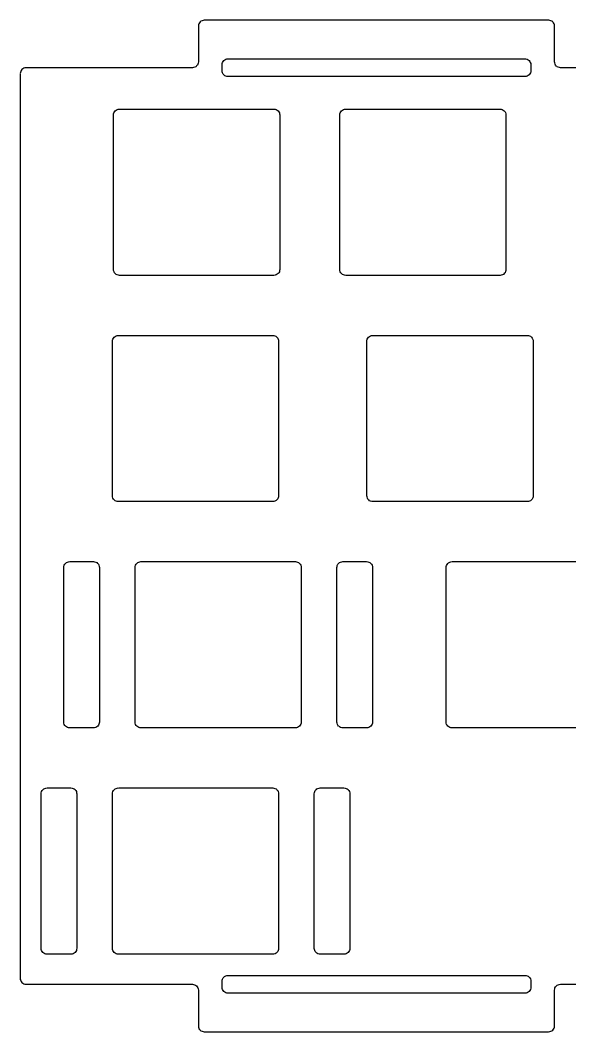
# Model space of a CAD drawing. Header units: millimetres. Extents: x 16 to 293, y 10 to 114.
# Drawn here: x 15.6 to 61.8, y 28.5 to 113.6 of the extents above; entities that cross this region are included whole.
import ezdxf

# ---------------------------------------------------------------- set-up
doc = ezdxf.new("R2010")
doc.units = ezdxf.units.MM
doc.layers.get('0').update_dxf_attribs({"lineweight": 25, "true_color": 0x000000})

# ---------------------------------------------------------------- blocks, each defined once
blk = doc.blocks.new('plate')
for p, q in [((-122.254, 48.552), (-122.347, 48.524)), ((-122.156, 48.562), (-122.254, 48.552)), ((-93.156, 48.562), (-122.156, 48.562)), ((-93.058, 48.552), (-93.152, 48.562)), ((-92.965, 48.524), (-93.058, 48.552)), ((-122.646, 48.164), (-122.656, 48.066)), ((-122.656, 48.062), (-122.656, 45.062)), ((-122.615, 48.261), (-122.646, 48.164)), ((-122.568, 48.346), (-122.615, 48.261)), ((-122.51, 48.416), (-122.568, 48.346)), ((-122.434, 48.478), (-122.507, 48.418)), ((-122.347, 48.524), (-122.434, 48.478)), ((-92.875, 48.476), (-92.965, 48.524)), ((-92.803, 48.416), (-92.875, 48.476)), ((-92.74, 48.339), (-92.8, 48.413)), ((-92.693, 48.25), (-92.74, 48.339)), ((-92.667, 48.164), (-92.693, 48.25)), ((-92.656, 48.062), (-92.667, 48.164)), ((-92.656, 45.062), (-92.656, 48.062)), ((-120.576, 45.083), (-120.512, 45.163)), ((-120.51, 45.166), (-120.434, 45.228)), ((-120.434, 45.228), (-120.351, 45.272)), ((-120.351, 45.272), (-120.254, 45.302)), ((-120.254, 45.302), (-120.16, 45.312)), ((-120.156, 45.312), (-95.156, 45.312)), ((-95.156, 45.312), (-95.062, 45.303)), ((-95.062, 45.303), (-94.972, 45.277)), ((-94.972, 45.277), (-94.882, 45.23)), ((-94.882, 45.23), (-94.805, 45.168)), ((-94.803, 45.166), (-94.742, 45.093)), ((-137.572, 44.339), (-137.618, 44.253)), ((-137.51, 44.416), (-137.572, 44.339)), ((-137.43, 44.48), (-137.507, 44.418)), ((-137.344, 44.525), (-137.43, 44.48)), ((-137.254, 44.552), (-137.344, 44.525)), ((-137.156, 44.562), (-137.254, 44.552)), ((-123.156, 44.562), (-137.156, 44.562)), ((-123.058, 44.572), (-123.152, 44.562)), ((-122.965, 44.6), (-123.058, 44.572)), ((-122.879, 44.646), (-122.965, 44.6)), ((-122.802, 44.708), (-122.879, 44.646)), ((-122.738, 44.788), (-122.8, 44.711)), ((-122.693, 44.874), (-122.738, 44.788)), ((-122.667, 44.956), (-122.693, 44.874)), ((-122.656, 45.062), (-122.667, 44.956)), ((-120.656, 44.812), (-120.646, 44.914)), ((-120.656, 44.312), (-120.656, 44.812)), ((-120.646, 44.21), (-120.656, 44.308)), ((-120.646, 44.914), (-120.618, 45.003)), ((-120.618, 45.003), (-120.576, 45.083)), ((-94.742, 45.093), (-94.697, 45.011)), ((-94.697, 45.011), (-94.667, 44.918)), ((-94.667, 44.918), (-94.656, 44.816)), ((-94.656, 44.312), (-94.664, 44.222)), ((-94.656, 44.812), (-94.656, 44.312)), ((-92.646, 44.964), (-92.656, 45.058)), ((-92.617, 44.867), (-92.646, 44.964)), ((-92.572, 44.785), (-92.617, 44.867)), ((-92.51, 44.708), (-92.572, 44.785)), ((-92.433, 44.646), (-92.507, 44.706)), ((-92.347, 44.6), (-92.433, 44.646)), ((-92.254, 44.572), (-92.347, 44.6)), ((-92.156, 44.562), (-92.254, 44.572)), ((-30.65, 44.562), (-92.156, 44.562)), ((-137.646, 44.16), (-137.656, 44.066)), ((-137.656, 44.062), (-137.656, -32.09)), ((-137.618, 44.253), (-137.646, 44.16)), ((-120.618, 44.121), (-120.646, 44.21)), ((-120.568, 44.028), (-120.618, 44.121)), ((-120.51, 43.958), (-120.568, 44.028)), ((-120.427, 43.892), (-120.507, 43.956)), ((-120.344, 43.849), (-120.427, 43.892)), ((-120.25, 43.821), (-120.344, 43.849)), ((-120.156, 43.812), (-120.25, 43.821)), ((-95.156, 43.812), (-120.156, 43.812)), ((-95.054, 43.822), (-95.152, 43.812)), ((-94.961, 43.852), (-95.054, 43.822)), ((-94.872, 43.9), (-94.961, 43.852)), ((-94.803, 43.958), (-94.872, 43.9)), ((-94.738, 44.038), (-94.8, 43.961)), ((-94.691, 44.128), (-94.738, 44.038)), ((-94.664, 44.222), (-94.691, 44.128)), ((-129.715, 40.858), (-129.653, 40.935)), ((-129.715, 40.858), (-129.653, 40.935)), ((-129.651, 40.938), (-129.575, 41)), ((-129.651, 40.938), (-129.574, 41)), ((-129.575, 41), (-129.485, 41.048)), ((-129.574, 41), (-129.485, 41.048)), ((-129.485, 41.048), (-129.395, 41.075)), ((-129.485, 41.048), (-129.395, 41.075)), ((-129.395, 41.075), (-129.301, 41.084)), ((-129.395, 41.075), (-129.301, 41.084)), ((-129.297, 41.084), (-116.297, 41.084)), ((-129.297, 41.084), (-116.297, 41.084)), ((-116.297, 41.084), (-116.199, 41.075)), ((-116.297, 41.084), (-116.199, 41.075)), ((-116.199, 41.075), (-116.109, 41.048)), ((-116.199, 41.075), (-116.109, 41.048)), ((-116.109, 41.048), (-116.02, 41)), ((-116.109, 41.048), (-116.02, 41)), ((-116.02, 41), (-115.946, 40.941)), ((-116.02, 41), (-115.946, 40.941)), ((-115.943, 40.938), (-115.879, 40.858)), ((-115.943, 40.938), (-115.879, 40.858)), ((-110.664, 40.859), (-110.602, 40.935)), ((-110.664, 40.859), (-110.602, 40.935)), ((-110.599, 40.938), (-110.523, 41)), ((-110.599, 40.938), (-110.523, 41)), ((-110.523, 41), (-110.441, 41.045)), ((-110.523, 41), (-110.441, 41.045)), ((-110.441, 41.045), (-110.344, 41.075)), ((-110.441, 41.045), (-110.344, 41.075)), ((-110.344, 41.075), (-110.25, 41.084)), ((-110.344, 41.075), (-110.25, 41.084)), ((-110.246, 41.084), (-97.246, 41.084)), ((-110.246, 41.084), (-97.246, 41.084)), ((-97.246, 41.084), (-97.152, 41.076)), ((-97.246, 41.084), (-97.152, 41.076)), ((-97.152, 41.076), (-97.062, 41.049)), ((-97.152, 41.076), (-97.062, 41.049)), ((-97.062, 41.049), (-96.972, 41.003)), ((-97.062, 41.049), (-96.972, 41.003)), ((-96.972, 41.003), (-96.895, 40.941)), ((-96.972, 41.003), (-96.895, 40.941)), ((-96.892, 40.938), (-96.83, 40.862)), ((-96.892, 40.938), (-96.83, 40.862)), ((-129.797, 40.584), (-129.788, 40.678)), ((-129.797, 40.584), (-129.788, 40.678)), ((-129.797, 27.584), (-129.797, 40.584)), ((-129.797, 27.584), (-129.797, 40.584)), ((-129.788, 40.678), (-129.76, 40.772)), ((-129.788, 40.678), (-129.76, 40.772)), ((-129.76, 40.772), (-129.715, 40.858)), ((-129.76, 40.772), (-129.715, 40.858)), ((-115.879, 40.858), (-115.834, 40.772)), ((-115.879, 40.858), (-115.834, 40.772)), ((-115.834, 40.772), (-115.808, 40.686)), ((-115.834, 40.772), (-115.808, 40.686)), ((-115.808, 40.686), (-115.797, 40.588)), ((-115.808, 40.686), (-115.797, 40.588)), ((-115.797, 40.584), (-115.797, 27.584)), ((-115.797, 40.584), (-115.797, 27.584)), ((-110.746, 40.584), (-110.736, 40.683)), ((-110.746, 40.584), (-110.736, 40.683)), ((-110.746, 27.585), (-110.746, 40.584)), ((-110.746, 27.584), (-110.746, 40.584)), ((-110.736, 40.683), (-110.709, 40.772)), ((-110.736, 40.683), (-110.709, 40.772)), ((-110.709, 40.772), (-110.664, 40.859)), ((-110.709, 40.772), (-110.664, 40.859)), ((-96.83, 40.862), (-96.787, 40.783)), ((-96.83, 40.862), (-96.787, 40.783)), ((-96.787, 40.783), (-96.756, 40.686)), ((-96.787, 40.783), (-96.756, 40.686)), ((-96.756, 40.686), (-96.746, 40.588)), ((-96.756, 40.686), (-96.746, 40.588)), ((-96.746, 40.584), (-96.746, 27.585)), ((-96.746, 40.584), (-96.746, 27.584)), ((-129.787, 27.482), (-129.797, 27.58)), ((-129.787, 27.482), (-129.797, 27.58)), ((-129.758, 27.389), (-129.787, 27.482)), ((-129.758, 27.389), (-129.787, 27.482)), ((-129.711, 27.304), (-129.758, 27.389)), ((-129.711, 27.304), (-129.758, 27.389)), ((-129.651, 27.231), (-129.711, 27.304)), ((-129.651, 27.231), (-129.711, 27.304)), ((-115.879, 27.31), (-115.941, 27.234)), ((-115.879, 27.31), (-115.941, 27.234)), ((-115.834, 27.396), (-115.879, 27.31)), ((-115.834, 27.396), (-115.879, 27.31)), ((-115.807, 27.486), (-115.834, 27.396)), ((-115.807, 27.486), (-115.834, 27.396)), ((-115.797, 27.584), (-115.807, 27.486)), ((-115.797, 27.584), (-115.807, 27.486)), ((-110.736, 27.486), (-110.746, 27.581)), ((-110.736, 27.486), (-110.746, 27.581)), ((-110.706, 27.39), (-110.736, 27.486)), ((-110.706, 27.39), (-110.736, 27.486)), ((-110.66, 27.304), (-110.706, 27.39)), ((-110.66, 27.304), (-110.706, 27.39)), ((-110.599, 27.231), (-110.66, 27.304)), ((-110.599, 27.231), (-110.66, 27.304)), ((-96.83, 27.307), (-96.89, 27.234)), ((-96.83, 27.307), (-96.89, 27.234)), ((-96.782, 27.397), (-96.83, 27.307)), ((-96.782, 27.397), (-96.83, 27.307)), ((-96.756, 27.486), (-96.782, 27.397)), ((-96.756, 27.486), (-96.782, 27.397)), ((-96.746, 27.585), (-96.756, 27.486)), ((-96.746, 27.585), (-96.756, 27.486)), ((-129.568, 27.164), (-129.648, 27.228)), ((-129.568, 27.164), (-129.648, 27.228)), ((-129.481, 27.119), (-129.568, 27.164)), ((-129.481, 27.119), (-129.568, 27.164)), ((-129.387, 27.092), (-129.481, 27.119)), ((-129.387, 27.092), (-129.481, 27.119)), ((-129.297, 27.084), (-129.387, 27.092)), ((-129.297, 27.084), (-129.387, 27.092)), ((-116.297, 27.084), (-129.297, 27.084)), ((-116.297, 27.084), (-129.297, 27.084)), ((-116.199, 27.094), (-116.293, 27.084)), ((-116.199, 27.094), (-116.293, 27.084)), ((-116.102, 27.124), (-116.199, 27.094)), ((-116.102, 27.124), (-116.199, 27.094)), ((-116.013, 27.173), (-116.102, 27.124)), ((-116.013, 27.173), (-116.102, 27.124)), ((-115.943, 27.231), (-116.013, 27.173)), ((-115.943, 27.231), (-116.013, 27.173)), ((-110.52, 27.166), (-110.597, 27.228)), ((-110.52, 27.166), (-110.597, 27.228)), ((-110.43, 27.12), (-110.52, 27.166)), ((-110.43, 27.12), (-110.52, 27.166)), ((-110.336, 27.093), (-110.43, 27.12)), ((-110.336, 27.093), (-110.43, 27.12)), ((-110.246, 27.085), (-110.336, 27.093)), ((-110.246, 27.085), (-110.336, 27.093)), ((-97.246, 27.085), (-110.246, 27.085)), ((-97.246, 27.084), (-110.246, 27.084)), ((-97.14, 27.096), (-97.242, 27.085)), ((-97.14, 27.096), (-97.242, 27.085)), ((-97.047, 27.126), (-97.14, 27.096)), ((-97.047, 27.126), (-97.14, 27.096)), ((-96.969, 27.168), (-97.047, 27.126)), ((-96.969, 27.168), (-97.047, 27.126)), ((-96.892, 27.231), (-96.969, 27.168)), ((-96.892, 27.231), (-96.969, 27.168)), ((-129.892, 21.535), (-129.883, 21.629)), ((-129.892, 21.535), (-129.883, 21.629)), ((-129.892, 8.535), (-129.892, 21.535)), ((-129.892, 8.535), (-129.892, 21.535)), ((-129.883, 21.629), (-129.854, 21.726)), ((-129.883, 21.629), (-129.854, 21.726)), ((-129.854, 21.726), (-129.808, 21.812)), ((-129.854, 21.726), (-129.808, 21.812)), ((-129.808, 21.812), (-129.749, 21.885)), ((-129.808, 21.812), (-129.749, 21.885)), ((-129.746, 21.888), (-129.673, 21.948)), ((-129.746, 21.888), (-129.673, 21.948)), ((-129.673, 21.948), (-129.587, 21.995)), ((-129.673, 21.948), (-129.587, 21.995)), ((-129.587, 21.995), (-129.49, 22.025)), ((-129.587, 21.995), (-129.49, 22.025)), ((-129.49, 22.025), (-129.396, 22.035)), ((-129.49, 22.025), (-129.396, 22.035)), ((-129.392, 22.035), (-116.392, 22.035)), ((-129.392, 22.035), (-116.392, 22.035)), ((-116.392, 22.035), (-116.294, 22.025)), ((-116.392, 22.035), (-116.294, 22.025)), ((-116.294, 22.025), (-116.205, 21.998)), ((-116.294, 22.025), (-116.205, 21.998)), ((-116.205, 21.998), (-116.121, 21.955)), ((-116.205, 21.998), (-116.121, 21.955)), ((-116.121, 21.955), (-116.042, 21.891)), ((-116.121, 21.955), (-116.042, 21.891)), ((-116.039, 21.888), (-115.974, 21.809)), ((-116.039, 21.888), (-115.974, 21.809)), ((-115.974, 21.809), (-115.929, 21.722)), ((-115.974, 21.809), (-115.929, 21.722)), ((-115.929, 21.722), (-115.903, 21.636)), ((-115.929, 21.722), (-115.903, 21.636)), ((-115.903, 21.636), (-115.892, 21.538)), ((-115.903, 21.636), (-115.892, 21.538)), ((-115.892, 21.535), (-115.892, 8.535)), ((-115.892, 21.535), (-115.892, 8.535)), ((-108.46, 21.535), (-108.452, 21.625)), ((-108.46, 21.535), (-108.452, 21.625)), ((-108.46, 8.535), (-108.46, 21.535)), ((-108.46, 8.535), (-108.46, 21.535)), ((-108.452, 21.625), (-108.425, 21.719)), ((-108.452, 21.625), (-108.425, 21.719)), ((-108.425, 21.719), (-108.378, 21.809)), ((-108.425, 21.719), (-108.378, 21.809)), ((-108.378, 21.809), (-108.316, 21.885)), ((-108.378, 21.809), (-108.316, 21.885)), ((-108.313, 21.888), (-108.241, 21.948)), ((-108.313, 21.888), (-108.241, 21.948)), ((-108.241, 21.948), (-108.155, 21.995)), ((-108.241, 21.948), (-108.155, 21.995)), ((-108.155, 21.995), (-108.062, 22.024)), ((-108.155, 21.995), (-108.062, 22.024)), ((-108.062, 22.024), (-107.964, 22.035)), ((-108.062, 22.024), (-107.964, 22.035)), ((-107.96, 22.035), (-94.96, 22.035)), ((-107.96, 22.035), (-94.96, 22.035)), ((-94.96, 22.035), (-94.862, 22.025)), ((-94.96, 22.035), (-94.862, 22.025)), ((-94.862, 22.025), (-94.772, 21.998)), ((-94.862, 22.025), (-94.772, 21.998)), ((-94.772, 21.998), (-94.686, 21.953)), ((-94.772, 21.998), (-94.686, 21.953)), ((-94.686, 21.953), (-94.609, 21.891)), ((-94.686, 21.953), (-94.609, 21.891)), ((-94.606, 21.888), (-94.544, 21.812)), ((-94.606, 21.888), (-94.544, 21.812)), ((-94.544, 21.812), (-94.501, 21.733)), ((-94.544, 21.812), (-94.501, 21.733)), ((-94.501, 21.733), (-94.47, 21.636)), ((-94.501, 21.733), (-94.47, 21.636)), ((-94.47, 21.636), (-94.46, 21.538)), ((-94.47, 21.636), (-94.46, 21.538)), ((-94.46, 21.535), (-94.46, 8.535)), ((-94.46, 21.535), (-94.46, 8.535)), ((-129.882, 8.433), (-129.892, 8.531)), ((-129.882, 8.433), (-129.892, 8.531)), ((-115.892, 8.535), (-115.903, 8.433)), ((-115.892, 8.535), (-115.903, 8.433)), ((-108.45, 8.437), (-108.46, 8.531)), ((-108.45, 8.437), (-108.46, 8.531)), ((-94.46, 8.535), (-94.47, 8.433)), ((-94.46, 8.535), (-94.47, 8.433)), ((-129.853, 8.34), (-129.882, 8.433)), ((-129.853, 8.34), (-129.882, 8.433)), ((-129.806, 8.254), (-129.853, 8.34)), ((-129.806, 8.254), (-129.853, 8.34)), ((-129.746, 8.181), (-129.806, 8.254)), ((-129.746, 8.181), (-129.806, 8.254)), ((-129.666, 8.116), (-129.743, 8.178)), ((-129.666, 8.116), (-129.743, 8.178)), ((-129.58, 8.071), (-129.666, 8.116)), ((-129.58, 8.071), (-129.666, 8.116)), ((-129.49, 8.044), (-129.58, 8.071)), ((-129.49, 8.044), (-129.58, 8.071)), ((-129.392, 8.035), (-129.49, 8.044)), ((-129.392, 8.035), (-129.49, 8.044)), ((-116.392, 8.035), (-129.392, 8.035)), ((-116.392, 8.035), (-129.392, 8.035)), ((-116.294, 8.044), (-116.388, 8.035)), ((-116.294, 8.044), (-116.388, 8.035)), ((-116.205, 8.071), (-116.294, 8.044)), ((-116.205, 8.071), (-116.294, 8.044)), ((-116.115, 8.119), (-116.205, 8.071)), ((-116.115, 8.119), (-116.205, 8.071)), ((-116.039, 8.181), (-116.115, 8.119)), ((-116.039, 8.181), (-116.115, 8.119)), ((-115.974, 8.26), (-116.036, 8.184)), ((-115.974, 8.26), (-116.036, 8.184)), ((-115.929, 8.347), (-115.974, 8.26)), ((-115.929, 8.347), (-115.974, 8.26)), ((-115.903, 8.433), (-115.929, 8.347)), ((-115.903, 8.433), (-115.929, 8.347)), ((-108.42, 8.34), (-108.45, 8.437)), ((-108.42, 8.34), (-108.45, 8.437)), ((-108.374, 8.254), (-108.42, 8.34)), ((-108.374, 8.254), (-108.42, 8.34)), ((-108.313, 8.181), (-108.374, 8.254)), ((-108.313, 8.181), (-108.374, 8.254)), ((-108.234, 8.116), (-108.311, 8.178)), ((-108.234, 8.116), (-108.311, 8.178)), ((-108.148, 8.071), (-108.234, 8.116)), ((-108.148, 8.071), (-108.234, 8.116)), ((-108.058, 8.044), (-108.148, 8.071)), ((-108.058, 8.044), (-108.148, 8.071)), ((-107.96, 8.035), (-108.058, 8.044)), ((-107.96, 8.035), (-108.058, 8.044)), ((-94.96, 8.035), (-107.96, 8.035)), ((-94.96, 8.035), (-107.96, 8.035)), ((-94.862, 8.044), (-94.956, 8.035)), ((-94.862, 8.044), (-94.956, 8.035)), ((-94.772, 8.071), (-94.862, 8.044)), ((-94.772, 8.071), (-94.862, 8.044)), ((-94.686, 8.116), (-94.772, 8.071)), ((-94.686, 8.116), (-94.772, 8.071)), ((-94.606, 8.181), (-94.686, 8.116)), ((-94.606, 8.181), (-94.686, 8.116)), ((-94.544, 8.257), (-94.604, 8.184)), ((-94.544, 8.257), (-94.604, 8.184)), ((-94.496, 8.347), (-94.544, 8.257)), ((-94.496, 8.347), (-94.544, 8.257)), ((-94.47, 8.433), (-94.496, 8.347)), ((-94.47, 8.433), (-94.496, 8.347)), ((-133.987, 2.485), (-133.978, 2.579)), ((-133.978, 2.579), (-133.949, 2.676)), ((-133.949, 2.676), (-133.903, 2.762)), ((-133.903, 2.762), (-133.844, 2.835)), ((-133.841, 2.838), (-133.765, 2.901)), ((-133.765, 2.901), (-133.679, 2.947)), ((-133.679, 2.947), (-133.585, 2.975)), ((-133.585, 2.975), (-133.491, 2.985)), ((-133.487, 2.985), (-131.487, 2.985)), ((-131.487, 2.985), (-131.389, 2.975)), ((-131.389, 2.975), (-131.296, 2.947)), ((-131.296, 2.947), (-131.21, 2.901)), ((-131.21, 2.901), (-131.137, 2.841)), ((-131.134, 2.838), (-131.074, 2.765)), ((-131.074, 2.765), (-131.027, 2.68)), ((-131.027, 2.68), (-130.997, 2.583)), ((-130.997, 2.583), (-130.987, 2.489)), ((-127.987, 2.485), (-127.978, 2.579)), ((-127.987, 2.485), (-127.978, 2.579)), ((-127.978, 2.579), (-127.949, 2.676)), ((-127.978, 2.579), (-127.949, 2.676)), ((-127.949, 2.676), (-127.903, 2.762)), ((-127.949, 2.676), (-127.903, 2.762)), ((-127.903, 2.762), (-127.844, 2.835)), ((-127.903, 2.762), (-127.844, 2.835)), ((-127.841, 2.838), (-127.765, 2.901)), ((-127.841, 2.838), (-127.765, 2.901)), ((-127.765, 2.901), (-127.679, 2.947)), ((-127.765, 2.901), (-127.679, 2.947)), ((-127.679, 2.947), (-127.585, 2.975)), ((-127.679, 2.947), (-127.585, 2.975)), ((-127.585, 2.975), (-127.491, 2.985)), ((-127.585, 2.975), (-127.491, 2.985)), ((-127.487, 2.985), (-114.487, 2.985)), ((-127.487, 2.985), (-114.487, 2.985)), ((-114.487, 2.985), (-114.389, 2.975)), ((-114.487, 2.985), (-114.389, 2.975)), ((-114.389, 2.975), (-114.296, 2.947)), ((-114.389, 2.975), (-114.296, 2.947)), ((-114.296, 2.947), (-114.216, 2.905)), ((-114.296, 2.947), (-114.216, 2.905)), ((-114.216, 2.905), (-114.137, 2.841)), ((-114.216, 2.905), (-114.137, 2.841)), ((-114.134, 2.838), (-114.076, 2.768)), ((-114.134, 2.838), (-114.076, 2.768)), ((-114.076, 2.768), (-114.028, 2.683)), ((-114.076, 2.768), (-114.028, 2.683)), ((-114.028, 2.683), (-113.998, 2.586)), ((-114.028, 2.683), (-113.998, 2.586)), ((-113.998, 2.586), (-113.987, 2.489)), ((-113.998, 2.586), (-113.987, 2.489)), ((-110.987, 2.485), (-110.978, 2.579)), ((-110.978, 2.579), (-110.952, 2.669)), ((-110.952, 2.669), (-110.903, 2.762)), ((-110.903, 2.762), (-110.844, 2.835)), ((-110.841, 2.838), (-110.765, 2.901)), ((-110.765, 2.901), (-110.679, 2.947)), ((-110.679, 2.947), (-110.585, 2.975)), ((-110.585, 2.975), (-110.491, 2.985)), ((-110.487, 2.985), (-108.487, 2.985)), ((-108.487, 2.985), (-108.389, 2.975)), ((-108.389, 2.975), (-108.296, 2.947)), ((-108.296, 2.947), (-108.21, 2.901)), ((-108.21, 2.901), (-108.137, 2.841)), ((-108.134, 2.838), (-108.071, 2.762)), ((-108.071, 2.762), (-108.028, 2.683)), ((-108.028, 2.683), (-107.998, 2.586)), ((-107.998, 2.586), (-107.987, 2.489)), ((-101.792, 2.485), (-101.784, 2.575)), ((-101.792, 2.485), (-101.784, 2.575)), ((-101.784, 2.575), (-101.757, 2.669)), ((-101.784, 2.575), (-101.757, 2.669)), ((-101.757, 2.669), (-101.711, 2.759)), ((-101.757, 2.669), (-101.711, 2.759)), ((-101.711, 2.759), (-101.649, 2.835)), ((-101.711, 2.759), (-101.649, 2.835)), ((-101.646, 2.838), (-101.576, 2.896)), ((-101.646, 2.838), (-101.576, 2.896)), ((-101.576, 2.896), (-101.487, 2.945)), ((-101.576, 2.896), (-101.487, 2.945)), ((-101.487, 2.945), (-101.39, 2.975)), ((-101.487, 2.945), (-101.39, 2.975)), ((-101.39, 2.975), (-101.296, 2.985)), ((-101.39, 2.975), (-101.296, 2.985)), ((-101.292, 2.985), (-88.292, 2.985)), ((-101.292, 2.985), (-88.292, 2.985)), ((-133.987, -10.515), (-133.987, 2.485)), ((-130.987, 2.485), (-130.987, -10.515)), ((-127.987, -10.515), (-127.987, 2.485)), ((-127.987, -10.515), (-127.987, 2.485)), ((-113.987, 2.485), (-113.987, -10.515)), ((-113.987, 2.485), (-113.987, -10.515)), ((-110.987, -10.515), (-110.987, 2.485)), ((-107.987, 2.485), (-107.987, -10.515)), ((-101.792, -10.515), (-101.792, 2.485)), ((-101.792, -10.515), (-101.792, 2.485)), ((-133.977, -10.617), (-133.987, -10.519)), ((-133.948, -10.71), (-133.977, -10.617)), ((-133.901, -10.796), (-133.948, -10.71)), ((-133.841, -10.869), (-133.901, -10.796)), ((-133.762, -10.934), (-133.838, -10.872)), ((-133.671, -10.98), (-133.762, -10.934)), ((-133.578, -11.007), (-133.671, -10.98)), ((-133.487, -11.015), (-133.578, -11.007)), ((-131.487, -11.015), (-133.487, -11.015)), ((-131.389, -11.006), (-131.483, -11.015)), ((-131.292, -10.976), (-131.389, -11.006)), ((-131.21, -10.931), (-131.292, -10.976)), ((-131.134, -10.869), (-131.21, -10.931)), ((-131.067, -10.786), (-131.131, -10.866)), ((-131.024, -10.703), (-131.067, -10.786)), ((-130.996, -10.61), (-131.024, -10.703)), ((-130.987, -10.515), (-130.996, -10.61)), ((-127.977, -10.617), (-127.987, -10.519)), ((-127.977, -10.617), (-127.987, -10.519)), ((-127.948, -10.71), (-127.977, -10.617)), ((-127.948, -10.71), (-127.977, -10.617)), ((-127.901, -10.796), (-127.948, -10.71)), ((-127.901, -10.796), (-127.948, -10.71)), ((-127.841, -10.869), (-127.901, -10.796)), ((-127.841, -10.869), (-127.901, -10.796)), ((-127.761, -10.934), (-127.838, -10.872)), ((-127.761, -10.934), (-127.838, -10.872)), ((-127.671, -10.98), (-127.761, -10.934)), ((-127.671, -10.98), (-127.761, -10.934)), ((-127.578, -11.007), (-127.671, -10.98)), ((-127.578, -11.007), (-127.671, -10.98)), ((-127.487, -11.015), (-127.578, -11.007)), ((-127.487, -11.015), (-127.578, -11.007)), ((-114.487, -11.015), (-127.487, -11.015)), ((-114.487, -11.015), (-127.487, -11.015)), ((-114.389, -11.006), (-114.483, -11.015)), ((-114.389, -11.006), (-114.483, -11.015)), ((-114.292, -10.976), (-114.389, -11.006)), ((-114.292, -10.976), (-114.389, -11.006)), ((-114.207, -10.929), (-114.292, -10.976)), ((-114.207, -10.929), (-114.292, -10.976)), ((-114.134, -10.869), (-114.207, -10.929)), ((-114.134, -10.869), (-114.207, -10.929)), ((-114.067, -10.786), (-114.131, -10.866)), ((-114.067, -10.786), (-114.131, -10.866)), ((-114.024, -10.703), (-114.067, -10.786)), ((-114.024, -10.703), (-114.067, -10.786)), ((-113.996, -10.61), (-114.024, -10.703)), ((-113.996, -10.61), (-114.024, -10.703)), ((-113.987, -10.515), (-113.996, -10.61)), ((-113.987, -10.515), (-113.996, -10.61)), ((-110.978, -10.613), (-110.987, -10.519)), ((-110.948, -10.71), (-110.978, -10.613)), ((-110.903, -10.793), (-110.948, -10.71)), ((-110.841, -10.869), (-110.903, -10.793)), ((-110.762, -10.934), (-110.838, -10.872)), ((-110.672, -10.98), (-110.762, -10.934)), ((-110.585, -11.006), (-110.672, -10.98)), ((-110.487, -11.015), (-110.585, -11.006)), ((-108.487, -11.015), (-110.487, -11.015)), ((-108.389, -11.006), (-108.483, -11.015)), ((-108.292, -10.976), (-108.389, -11.006)), ((-108.21, -10.931), (-108.292, -10.976)), ((-108.134, -10.869), (-108.21, -10.931)), ((-108.071, -10.793), (-108.131, -10.866)), ((-108.024, -10.703), (-108.071, -10.793)), ((-107.996, -10.61), (-108.024, -10.703)), ((-107.987, -10.515), (-107.996, -10.61)), ((-101.781, -10.621), (-101.792, -10.519)), ((-101.781, -10.621), (-101.792, -10.519)), ((-101.751, -10.714), (-101.781, -10.621)), ((-101.751, -10.714), (-101.781, -10.621)), ((-101.708, -10.793), (-101.751, -10.714)), ((-101.708, -10.793), (-101.751, -10.714)), ((-101.646, -10.869), (-101.708, -10.793)), ((-101.646, -10.869), (-101.708, -10.793)), ((-101.567, -10.934), (-101.643, -10.872)), ((-101.567, -10.934), (-101.643, -10.872)), ((-101.48, -10.979), (-101.567, -10.934)), ((-101.48, -10.979), (-101.567, -10.934)), ((-101.39, -11.006), (-101.48, -10.979)), ((-101.39, -11.006), (-101.48, -10.979)), ((-101.292, -11.015), (-101.39, -11.006)), ((-101.292, -11.015), (-101.39, -11.006)), ((-88.292, -11.015), (-101.292, -11.015)), ((-88.292, -11.015), (-101.292, -11.015)), ((-135.746, -16.212), (-135.673, -16.152)), ((-135.673, -16.152), (-135.587, -16.105)), ((-135.587, -16.105), (-135.494, -16.076)), ((-135.494, -16.076), (-135.396, -16.065)), ((-135.392, -16.065), (-133.392, -16.065)), ((-133.392, -16.065), (-133.29, -16.076)), ((-133.29, -16.076), (-133.205, -16.102)), ((-133.205, -16.102), (-133.118, -16.147)), ((-133.118, -16.147), (-133.042, -16.209)), ((-129.746, -16.212), (-129.673, -16.152)), ((-129.746, -16.212), (-129.673, -16.152)), ((-129.673, -16.152), (-129.587, -16.105)), ((-129.673, -16.152), (-129.587, -16.105)), ((-129.587, -16.105), (-129.494, -16.076)), ((-129.587, -16.105), (-129.494, -16.076)), ((-129.494, -16.076), (-129.396, -16.065)), ((-129.494, -16.076), (-129.396, -16.065)), ((-129.392, -16.065), (-116.392, -16.065)), ((-129.392, -16.065), (-116.392, -16.065)), ((-116.392, -16.065), (-116.29, -16.076)), ((-116.392, -16.065), (-116.29, -16.076)), ((-116.29, -16.076), (-116.205, -16.102)), ((-116.29, -16.076), (-116.205, -16.102)), ((-116.205, -16.102), (-116.115, -16.149)), ((-116.205, -16.102), (-116.115, -16.149)), ((-116.115, -16.149), (-116.042, -16.209)), ((-116.115, -16.149), (-116.042, -16.209)), ((-112.746, -16.212), (-112.673, -16.152)), ((-112.673, -16.152), (-112.587, -16.105)), ((-112.587, -16.105), (-112.494, -16.076)), ((-112.494, -16.076), (-112.396, -16.065)), ((-112.392, -16.065), (-110.392, -16.065)), ((-110.392, -16.065), (-110.291, -16.076)), ((-110.291, -16.076), (-110.205, -16.102)), ((-110.205, -16.102), (-110.118, -16.147)), ((-110.118, -16.147), (-110.042, -16.209)), ((-135.892, -16.565), (-135.883, -16.467)), ((-135.892, -29.565), (-135.892, -16.565)), ((-135.883, -16.467), (-135.856, -16.378)), ((-135.856, -16.378), (-135.81, -16.291)), ((-135.81, -16.291), (-135.749, -16.215)), ((-133.039, -16.212), (-132.978, -16.285)), ((-132.978, -16.285), (-132.93, -16.374)), ((-132.93, -16.374), (-132.903, -16.464)), ((-132.903, -16.464), (-132.892, -16.561)), ((-132.892, -16.565), (-132.892, -29.565)), ((-129.892, -16.565), (-129.883, -16.471)), ((-129.892, -16.565), (-129.883, -16.471)), ((-129.892, -29.565), (-129.892, -16.565)), ((-129.892, -29.565), (-129.892, -16.565)), ((-129.883, -16.471), (-129.856, -16.378)), ((-129.883, -16.471), (-129.856, -16.378)), ((-129.856, -16.378), (-129.811, -16.291)), ((-129.856, -16.378), (-129.81, -16.291)), ((-129.811, -16.291), (-129.749, -16.215)), ((-129.81, -16.291), (-129.749, -16.215)), ((-116.039, -16.212), (-115.974, -16.291)), ((-116.039, -16.212), (-115.974, -16.291)), ((-115.974, -16.291), (-115.929, -16.378)), ((-115.974, -16.291), (-115.929, -16.378)), ((-115.929, -16.378), (-115.903, -16.464)), ((-115.929, -16.378), (-115.903, -16.464)), ((-115.903, -16.464), (-115.892, -16.561)), ((-115.903, -16.464), (-115.892, -16.561)), ((-115.892, -16.565), (-115.892, -29.565)), ((-115.892, -16.565), (-115.892, -29.565)), ((-112.892, -16.565), (-112.881, -16.46)), ((-112.892, -29.565), (-112.892, -16.565)), ((-112.881, -16.46), (-112.856, -16.378)), ((-112.856, -16.378), (-112.811, -16.291)), ((-112.811, -16.291), (-112.749, -16.215)), ((-110.039, -16.212), (-109.976, -16.288)), ((-109.976, -16.288), (-109.93, -16.374)), ((-109.93, -16.374), (-109.903, -16.464)), ((-109.903, -16.464), (-109.892, -16.561)), ((-109.892, -16.565), (-109.892, -29.565)), ((-135.883, -29.663), (-135.892, -29.569)), ((-135.853, -29.76), (-135.883, -29.663)), ((-135.808, -29.843), (-135.853, -29.76)), ((-132.929, -29.753), (-132.974, -29.84)), ((-132.903, -29.667), (-132.929, -29.753)), ((-132.892, -29.565), (-132.903, -29.667)), ((-129.882, -29.667), (-129.892, -29.569)), ((-129.882, -29.667), (-129.892, -29.569)), ((-129.853, -29.76), (-129.882, -29.667)), ((-129.853, -29.76), (-129.882, -29.667)), ((-129.806, -29.846), (-129.853, -29.76)), ((-129.806, -29.846), (-129.853, -29.76)), ((-115.929, -29.753), (-115.974, -29.84)), ((-115.929, -29.753), (-115.974, -29.84)), ((-115.903, -29.667), (-115.929, -29.753)), ((-115.903, -29.667), (-115.929, -29.753)), ((-115.892, -29.565), (-115.903, -29.667)), ((-115.892, -29.565), (-115.903, -29.667)), ((-112.881, -29.671), (-112.892, -29.569)), ((-112.854, -29.757), (-112.881, -29.671)), ((-112.806, -29.846), (-112.854, -29.757)), ((-109.93, -29.757), (-109.976, -29.843)), ((-109.903, -29.667), (-109.93, -29.757)), ((-109.892, -29.565), (-109.903, -29.667)), ((-135.746, -29.919), (-135.808, -29.843)), ((-135.666, -29.984), (-135.743, -29.922)), ((-135.58, -30.029), (-135.666, -29.984)), ((-135.486, -30.056), (-135.58, -30.029)), ((-135.392, -30.065), (-135.486, -30.056)), ((-133.392, -30.065), (-135.392, -30.065)), ((-133.29, -30.055), (-133.388, -30.065)), ((-133.197, -30.026), (-133.29, -30.055)), ((-133.112, -29.979), (-133.197, -30.026)), ((-133.039, -29.919), (-133.112, -29.979)), ((-132.974, -29.84), (-133.036, -29.916)), ((-129.746, -29.919), (-129.806, -29.846)), ((-129.746, -29.919), (-129.806, -29.846)), ((-129.666, -29.984), (-129.743, -29.922)), ((-129.666, -29.984), (-129.743, -29.922)), ((-129.58, -30.029), (-129.666, -29.984)), ((-129.58, -30.029), (-129.666, -29.984)), ((-129.486, -30.056), (-129.58, -30.029)), ((-129.486, -30.056), (-129.58, -30.029)), ((-129.392, -30.065), (-129.486, -30.056)), ((-129.392, -30.065), (-129.486, -30.056)), ((-116.392, -30.065), (-129.392, -30.065)), ((-116.392, -30.065), (-129.392, -30.065)), ((-116.29, -30.055), (-116.388, -30.065)), ((-116.29, -30.055), (-116.388, -30.065)), ((-116.197, -30.026), (-116.29, -30.055)), ((-116.197, -30.026), (-116.29, -30.055)), ((-116.112, -29.979), (-116.197, -30.026)), ((-116.112, -29.979), (-116.197, -30.026)), ((-116.039, -29.919), (-116.112, -29.979)), ((-116.039, -29.919), (-116.112, -29.979)), ((-115.974, -29.84), (-116.036, -29.916)), ((-115.974, -29.84), (-116.036, -29.916)), ((-112.746, -29.919), (-112.806, -29.846)), ((-112.67, -29.981), (-112.743, -29.922)), ((-112.58, -30.029), (-112.67, -29.981)), ((-112.486, -30.056), (-112.58, -30.029)), ((-112.392, -30.065), (-112.486, -30.056)), ((-110.392, -30.065), (-112.392, -30.065)), ((-110.291, -30.055), (-110.388, -30.065)), ((-110.197, -30.026), (-110.291, -30.055)), ((-110.112, -29.979), (-110.197, -30.026)), ((-110.039, -29.919), (-110.112, -29.979)), ((-109.976, -29.843), (-110.036, -29.916)), ((-137.656, -32.09), (-137.647, -32.187)), ((-137.647, -32.187), (-137.617, -32.285)), ((-137.617, -32.285), (-137.573, -32.367)), ((-120.656, -32.34), (-120.646, -32.239)), ((-120.656, -32.84), (-120.656, -32.34)), ((-120.646, -32.239), (-120.618, -32.149)), ((-120.618, -32.149), (-120.572, -32.063)), ((-120.572, -32.063), (-120.512, -31.99)), ((-120.51, -31.987), (-120.44, -31.929)), ((-120.44, -31.929), (-120.351, -31.88)), ((-120.351, -31.88), (-120.254, -31.85)), ((-120.254, -31.85), (-120.16, -31.84)), ((-120.156, -31.84), (-95.156, -31.84)), ((-95.156, -31.84), (-95.058, -31.85)), ((-95.058, -31.85), (-94.968, -31.877)), ((-94.968, -31.877), (-94.882, -31.922)), ((-94.882, -31.922), (-94.805, -31.984)), ((-94.803, -31.987), (-94.74, -32.063)), ((-94.74, -32.063), (-94.696, -32.145)), ((-94.696, -32.145), (-94.666, -32.242)), ((-94.666, -32.242), (-94.656, -32.336)), ((-94.656, -32.34), (-94.656, -32.84)), ((-137.573, -32.367), (-137.51, -32.444)), ((-137.51, -32.444), (-137.432, -32.507)), ((-137.432, -32.507), (-137.351, -32.551)), ((-137.351, -32.551), (-137.261, -32.579)), ((-137.261, -32.579), (-137.164, -32.59)), ((-137.156, -32.59), (-123.156, -32.59)), ((-123.156, -32.59), (-123.059, -32.6)), ((-123.059, -32.6), (-122.969, -32.627)), ((-122.969, -32.627), (-122.886, -32.669)), ((-122.886, -32.669), (-122.808, -32.731)), ((-122.808, -32.731), (-122.744, -32.808)), ((-122.744, -32.808), (-122.698, -32.889)), ((-122.698, -32.889), (-122.667, -32.986)), ((-122.667, -32.986), (-122.656, -33.082)), ((-122.656, -33.09), (-122.656, -36.09)), ((-120.646, -32.942), (-120.656, -32.844)), ((-120.618, -33.032), (-120.646, -32.942)), ((-120.568, -33.124), (-120.618, -33.032)), ((-120.51, -33.194), (-120.568, -33.124)), ((-120.427, -33.261), (-120.507, -33.197)), ((-94.803, -33.194), (-94.872, -33.252)), ((-94.74, -33.118), (-94.8, -33.191)), ((-94.691, -33.024), (-94.74, -33.118)), ((-94.664, -32.931), (-94.691, -33.024)), ((-94.656, -32.84), (-94.664, -32.931)), ((-92.656, -33.09), (-92.645, -32.986)), ((-92.656, -36.09), (-92.656, -33.09)), ((-92.645, -32.986), (-92.62, -32.903)), ((-92.62, -32.903), (-92.577, -32.82)), ((-92.577, -32.82), (-92.515, -32.742)), ((-92.515, -32.742), (-92.439, -32.678)), ((-92.439, -32.678), (-92.351, -32.63)), ((-92.351, -32.63), (-92.261, -32.601)), ((-92.261, -32.601), (-92.164, -32.59)), ((-92.156, -32.59), (-88.083, -32.59)), ((-120.344, -33.304), (-120.427, -33.261)), ((-120.254, -33.331), (-120.344, -33.304)), ((-120.156, -33.34), (-120.254, -33.331)), ((-95.156, -33.34), (-120.156, -33.34)), ((-95.058, -33.331), (-95.152, -33.34)), ((-94.961, -33.301), (-95.058, -33.331)), ((-94.872, -33.252), (-94.961, -33.301)), ((-122.656, -36.09), (-122.646, -36.192)), ((-122.646, -36.192), (-122.619, -36.278)), ((-122.619, -36.278), (-122.576, -36.361)), ((-122.576, -36.361), (-122.512, -36.441)), ((-122.51, -36.444), (-122.434, -36.506)), ((-122.434, -36.506), (-122.347, -36.552)), ((-122.347, -36.552), (-122.254, -36.581)), ((-122.254, -36.581), (-122.16, -36.59)), ((-122.156, -36.59), (-93.156, -36.59)), ((-93.156, -36.59), (-93.058, -36.581)), ((-93.058, -36.581), (-92.965, -36.552)), ((-92.965, -36.552), (-92.879, -36.506)), ((-92.879, -36.506), (-92.805, -36.447)), ((-92.803, -36.444), (-92.74, -36.368)), ((-92.74, -36.368), (-92.697, -36.289)), ((-92.697, -36.289), (-92.667, -36.192)), ((-92.667, -36.192), (-92.656, -36.094))]:
    blk.add_line(p, q)

msp = doc.modelspace()

# ---------------------------------------------------------------- block references
msp.add_blockref('plate', (153.217, 65.072))

doc.saveas('drawing.dxf')
